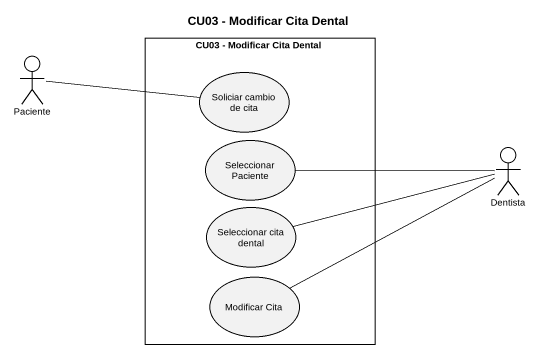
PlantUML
@startuml
title CU03 - Modificar Cita Dental
rectangle "CU03 - Modificar Cita Dental" as CU03_Modificar_Cita_Dental {
  usecase "Soliciar cambio de cita" as Soliciar_cambio_de_cita
  usecase "Seleccionar Paciente" as Seleccionar_Paciente
  usecase "Seleccionar cita dental" as Seleccionar_cita_dental
  usecase "Modificar Cita" as Modificar_Cita
}
actor Paciente
actor Dentista
Paciente -right- Soliciar_cambio_de_cita
Dentista -left- Seleccionar_Paciente
Dentista -left- Seleccionar_cita_dental
Dentista -left- Modificar_Cita
@enduml
